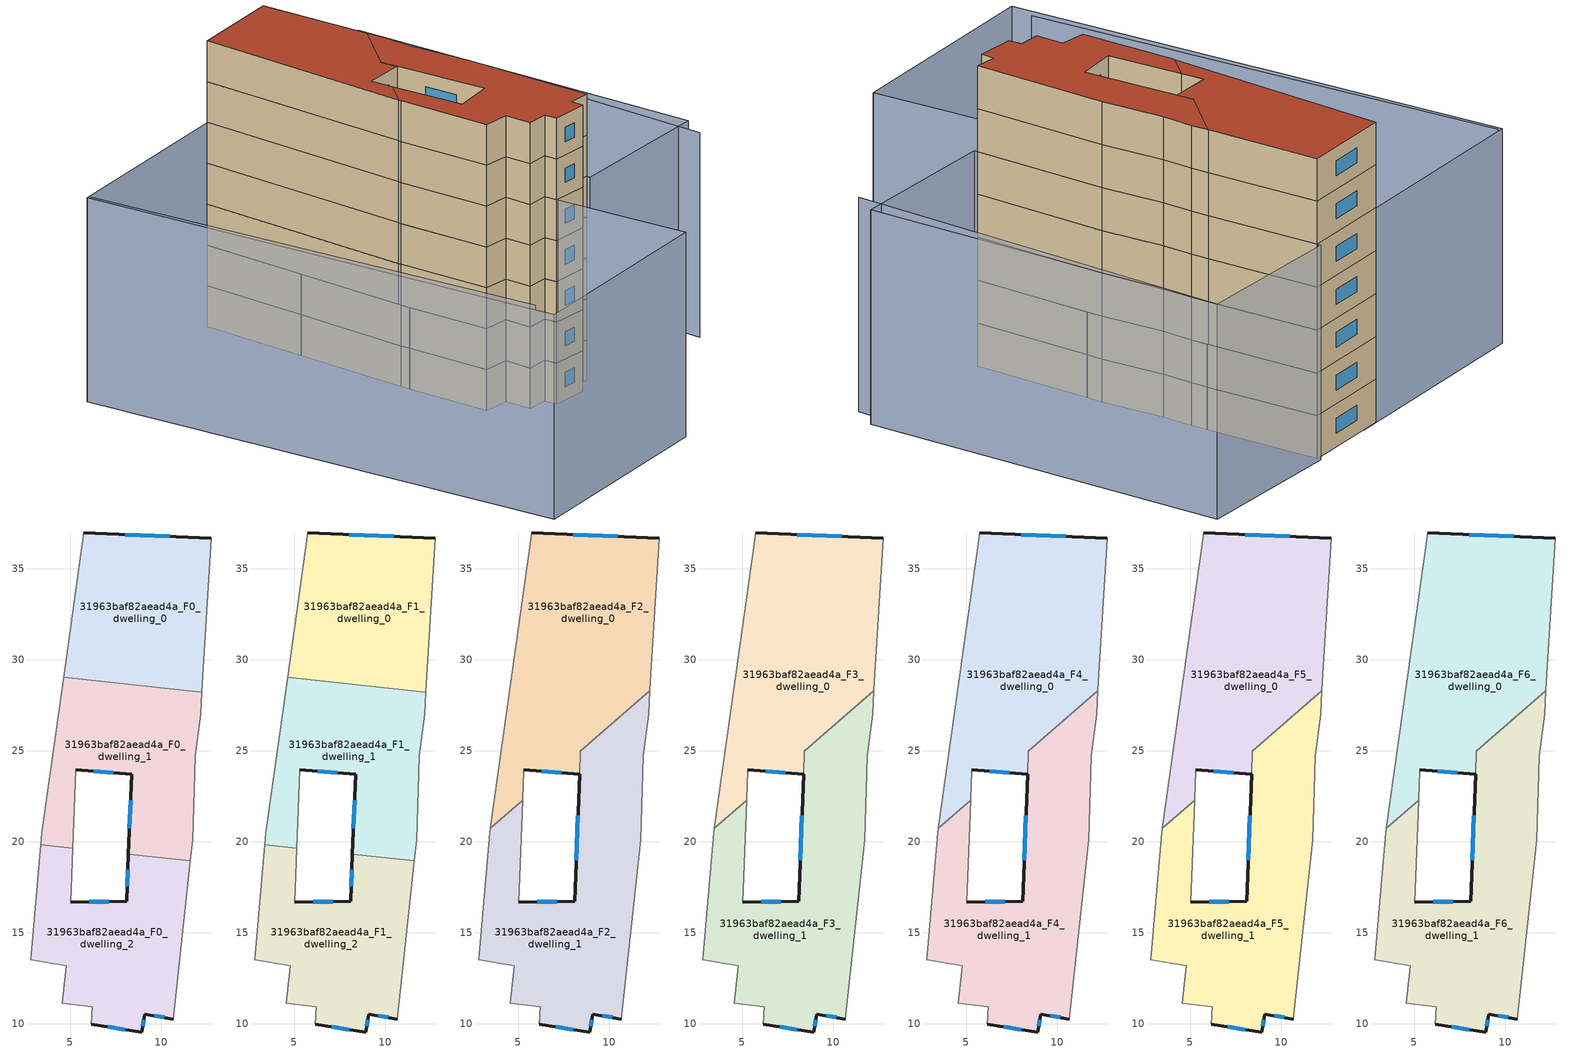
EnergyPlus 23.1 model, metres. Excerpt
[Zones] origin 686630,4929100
31963baf82aead4a_F0_dwelling_0
 floor ground (EU_floor_Construction): 12.74,36.68 12.24,28.21 4.64,29.03 5.75,36.96 z0
 wall outside (EU_wall_Construction): 12.74,36.68 5.75,36.96 z0:3
 wall to 31963baf82aead4a_F0_dwelling_1 (EU_wall_Construction): 4.64,29.03 12.24,28.21 z0:3
 wall adiabatic (EU_wall_Construction): 5.75,36.96 4.64,29.03 / 12.24,28.21 12.74,36.68 z0:3
 window (EU_Window_Construction): 10.47,36.77 8.02,36.87 z0.98:2.02
31963baf82aead4a_F0_dwelling_1
 floor ground (EU_floor_Construction): 12.24,28.21 12.17,27.01 11.86,24.73 11.72,20.1 11.6,18.95 8.2,19.31 8.38,23.7 5.31,23.94 5.16,19.63 3.39,19.82 3.44,20.5 4.64,29.03 z0
 wall outside (EU_wall_Construction): 5.31,23.94 8.38,23.7 8.2,19.31 z0:3
 wall adiabatic (EU_wall_Construction): 11.6,18.95 11.72,20.1 11.86,24.73 12.17,27.01 12.24,28.21 / 5.16,19.63 5.31,23.94 / 4.64,29.03 3.44,20.5 3.39,19.82 z0:3
 wall to 31963baf82aead4a_F0_dwelling_2 (EU_wall_Construction): 8.2,19.31 11.6,18.95 / 3.39,19.82 5.16,19.63 z0:3
 window (EU_Window_Construction): 8.32,22.28 8.26,20.74 / 6.31,23.87 7.38,23.78 z0.98:2.02
31963baf82aead4a_F0_dwelling_2
 floor ground (EU_floor_Construction): 11.6,18.95 10.68,10.25 9.09,10.52 8.93,9.54 6.17,9.96 6.2,10.94 4.57,11.11 4.8,13.17 2.84,13.52 3.39,19.82 5.16,19.63 5.05,16.68 8.1,16.72 8.2,19.31 z0
 wall outside (EU_wall_Construction): 8.2,19.31 8.1,16.72 5.05,16.68 / 6.17,9.96 8.93,9.54 9.09,10.52 10.68,10.25 z0:3
 wall adiabatic (EU_wall_Construction): 3.39,19.82 2.84,13.52 4.8,13.17 4.57,11.11 6.2,10.94 6.17,9.96 / 5.05,16.68 5.16,19.63 / 10.68,10.25 11.6,18.95 z0:3
 window (EU_Window_Construction): 7.11,16.71 6.04,16.7 / 8.17,18.47 8.14,17.56 / 9.61,10.44 10.16,10.34 / 8.98,9.86 9.04,10.21 / 7.06,9.83 8.03,9.68 z0.98:2.02
31963baf82aead4a_F1_dwelling_0
 floor to 31963baf82aead4a_F0_dwelling_0 (EU_floor_Construction): 12.74,36.68 12.24,28.21 4.64,29.03 5.75,36.96 z3
 wall outside (EU_wall_Construction): 12.74,36.68 5.75,36.96 z3:6
 wall to 31963baf82aead4a_F1_dwelling_1 (EU_wall_Construction): 4.64,29.03 12.24,28.21 z3:6
 wall adiabatic (EU_wall_Construction): 5.75,36.96 4.64,29.03 / 12.24,28.21 12.74,36.68 z3:6
 window (EU_Window_Construction): 10.47,36.77 8.02,36.87 z3.98:5.02
31963baf82aead4a_F1_dwelling_1
 floor to 31963baf82aead4a_F0_dwelling_1 (EU_floor_Construction): 12.24,28.21 12.17,27.01 11.86,24.73 11.72,20.1 11.6,18.95 8.2,19.31 8.38,23.7 5.31,23.94 5.16,19.63 3.39,19.82 3.44,20.5 4.64,29.03 z3
 wall outside (EU_wall_Construction): 5.31,23.94 8.38,23.7 8.2,19.31 z3:6
 wall adiabatic (EU_wall_Construction): 11.6,18.95 11.72,20.1 11.86,24.73 12.17,27.01 12.24,28.21 / 5.16,19.63 5.31,23.94 / 4.64,29.03 3.44,20.5 3.39,19.82 z3:6
 wall to 31963baf82aead4a_F1_dwelling_2 (EU_wall_Construction): 8.2,19.31 11.6,18.95 / 3.39,19.82 5.16,19.63 z3:6
 window (EU_Window_Construction): 8.32,22.28 8.26,20.74 / 6.31,23.87 7.38,23.78 z3.98:5.02
31963baf82aead4a_F1_dwelling_2
 floor to 31963baf82aead4a_F0_dwelling_2 (EU_floor_Construction): 11.6,18.95 10.68,10.25 9.09,10.52 8.93,9.54 6.17,9.96 6.2,10.94 4.57,11.11 4.8,13.17 2.84,13.52 3.39,19.82 5.16,19.63 5.05,16.68 8.1,16.72 8.2,19.31 z3
 wall outside (EU_wall_Construction): 8.2,19.31 8.1,16.72 5.05,16.68 / 6.17,9.96 8.93,9.54 9.09,10.52 10.68,10.25 z3:6
 wall adiabatic (EU_wall_Construction): 3.39,19.82 2.84,13.52 4.8,13.17 4.57,11.11 6.2,10.94 6.17,9.96 / 5.05,16.68 5.16,19.63 / 10.68,10.25 11.6,18.95 z3:6
 window (EU_Window_Construction): 7.11,16.71 6.04,16.7 / 8.17,18.47 8.14,17.56 / 9.61,10.44 10.16,10.34 / 8.98,9.86 9.04,10.21 / 7.06,9.83 8.03,9.68 z3.98:5.02
31963baf82aead4a_F2_dwelling_0
 floor to 31963baf82aead4a_F1_dwelling_0 (EU_floor_Construction): 12.74,36.68 12.24,28.3 12.15,28.22 4.64,29.02 5.75,36.96 z6
 floor to 31963baf82aead4a_F1_dwelling_1 (EU_floor_Construction): 12.15,28.22 8.42,25.01 8.37,23.7 5.31,23.94 5.25,22.27 3.48,20.73 4.64,29.02 z6
 wall outside (EU_wall_Construction): 12.74,36.68 5.75,36.96 / 5.31,23.94 8.37,23.7 z6:9
 wall adiabatic (EU_wall_Construction): 5.25,22.27 5.31,23.94 / 5.75,36.96 3.48,20.73 / 12.24,28.3 12.74,36.68 z6:9
 wall to 31963baf82aead4a_F2_dwelling_1 (EU_wall_Construction): 3.48,20.73 5.25,22.27 / 8.43,25.01 12.24,28.3 / 8.37,23.7 8.42,25.01 z6:9
 window (EU_Window_Construction): 10.47,36.77 8.02,36.87 / 6.31,23.87 7.38,23.78 z6.98:8.02
31963baf82aead4a_F2_dwelling_1
 floor to 31963baf82aead4a_F1_dwelling_1 (EU_floor_Construction): 12.24,28.22 12.17,27.01 11.86,24.73 11.72,20.1 11.6,18.95 8.21,19.31 8.43,25.01 12.15,28.22 z6; 5.25,22.27 5.15,19.64 3.39,19.82 3.44,20.5 3.48,20.73 z6
 floor to 31963baf82aead4a_F1_dwelling_2 (EU_floor_Construction): 11.6,18.95 10.68,10.25 9.09,10.52 8.93,9.54 6.17,9.96 6.2,10.94 4.57,11.11 4.8,13.17 2.84,13.52 3.39,19.82 5.15,19.64 5.05,16.68 8.1,16.72 8.21,19.31 z6
 wall outside (EU_wall_Construction): 6.17,9.96 8.93,9.54 9.09,10.52 10.68,10.25 / 8.38,23.7 8.1,16.72 5.05,16.68 z6:9
 wall adiabatic (EU_wall_Construction): 3.48,20.73 3.44,20.5 2.84,13.52 4.8,13.17 4.57,11.11 6.2,10.94 6.17,9.96 / 5.05,16.68 5.25,22.27 / 10.68,10.25 11.72,20.1 11.86,24.73 12.17,27.01 12.24,28.3 z6:9
 window (EU_Window_Construction): 7.11,16.71 6.04,16.7 / 9.61,10.44 10.16,10.34 / 8.98,9.86 9.04,10.21 / 7.06,9.83 8.03,9.68 / 8.29,21.43 8.19,18.99 z6.98:8.02
31963baf82aead4a_F3_dwelling_0
 floor to 31963baf82aead4a_F2_dwelling_0 (EU_floor_Construction): 12.74,36.68 12.24,28.3 8.42,25.01 8.37,23.7 5.31,23.94 5.25,22.27 3.48,20.73 5.75,36.96 z9
 wall outside (EU_wall_Construction): 12.74,36.68 5.75,36.96 / 5.31,23.94 8.37,23.7 z9:12
 wall adiabatic (EU_wall_Construction): 5.25,22.27 5.31,23.94 / 5.75,36.96 3.48,20.73 / 12.24,28.3 12.74,36.68 z9:12
 wall to 31963baf82aead4a_F3_dwelling_1 (EU_wall_Construction): 3.48,20.73 5.25,22.27 / 8.43,25.01 12.24,28.3 / 8.37,23.7 8.42,25.01 z9:12
 window (EU_Window_Construction): 10.47,36.77 8.02,36.87 / 6.31,23.87 7.38,23.78 z9.98:11.02
31963baf82aead4a_F3_dwelling_1
 floor to 31963baf82aead4a_F2_dwelling_1 (EU_floor_Construction): 12.24,28.3 12.17,27.01 11.86,24.73 11.72,20.1 10.68,10.25 9.09,10.52 8.93,9.54 6.17,9.96 6.2,10.94 4.57,11.11 4.8,13.17 2.84,13.52 3.44,20.5 3.48,20.73 5.25,22.27 5.05,16.68 8.1,16.72 8.43,25.01 z9
 wall outside (EU_wall_Construction): 6.17,9.96 8.93,9.54 9.09,10.52 10.68,10.25 / 8.38,23.7 8.1,16.72 5.05,16.68 z9:12
 wall adiabatic (EU_wall_Construction): 3.48,20.73 3.44,20.5 2.84,13.52 4.8,13.17 4.57,11.11 6.2,10.94 6.17,9.96 / 5.05,16.68 5.25,22.27 / 10.68,10.25 11.72,20.1 11.86,24.73 12.17,27.01 12.24,28.3 z9:12
 window (EU_Window_Construction): 7.11,16.71 6.04,16.7 / 9.61,10.44 10.16,10.34 / 8.98,9.86 9.04,10.21 / 7.06,9.83 8.03,9.68 / 8.29,21.43 8.19,18.99 z9.98:11.02
31963baf82aead4a_F4_dwelling_0
 floor to 31963baf82aead4a_F3_dwelling_0 (EU_floor_Construction): 12.74,36.68 12.24,28.3 8.42,25.01 8.37,23.7 5.31,23.94 5.25,22.27 3.48,20.73 5.75,36.96 z12
 wall outside (EU_wall_Construction): 12.74,36.68 5.75,36.96 / 5.31,23.94 8.37,23.7 z12:15
 wall adiabatic (EU_wall_Construction): 5.25,22.27 5.31,23.94 / 5.75,36.96 3.48,20.73 / 12.24,28.3 12.74,36.68 z12:15
 wall to 31963baf82aead4a_F4_dwelling_1 (EU_wall_Construction): 3.48,20.73 5.25,22.27 / 8.43,25.01 12.24,28.3 / 8.37,23.7 8.42,25.01 z12:15
 window (EU_Window_Construction): 10.47,36.77 8.02,36.87 / 6.31,23.87 7.38,23.78 z12.98:14.02
31963baf82aead4a_F4_dwelling_1
 floor to 31963baf82aead4a_F3_dwelling_1 (EU_floor_Construction): 12.24,28.3 12.17,27.01 11.86,24.73 11.72,20.1 10.68,10.25 9.09,10.52 8.93,9.54 6.17,9.96 6.2,10.94 4.57,11.11 4.8,13.17 2.84,13.52 3.44,20.5 3.48,20.73 5.25,22.27 5.05,16.68 8.1,16.72 8.43,25.01 z12
 wall outside (EU_wall_Construction): 6.17,9.96 8.93,9.54 9.09,10.52 10.68,10.25 / 8.38,23.7 8.1,16.72 5.05,16.68 z12:15
 wall adiabatic (EU_wall_Construction): 3.48,20.73 3.44,20.5 2.84,13.52 4.8,13.17 4.57,11.11 6.2,10.94 6.17,9.96 / 5.05,16.68 5.25,22.27 / 10.68,10.25 11.72,20.1 11.86,24.73 12.17,27.01 12.24,28.3 z12:15
 window (EU_Window_Construction): 7.11,16.71 6.04,16.7 / 9.61,10.44 10.16,10.34 / 8.98,9.86 9.04,10.21 / 7.06,9.83 8.03,9.68 / 8.29,21.43 8.19,18.99 z12.98:14.02
31963baf82aead4a_F5_dwelling_0
 floor to 31963baf82aead4a_F4_dwelling_0 (EU_floor_Construction): 12.74,36.68 12.24,28.3 8.42,25.01 8.37,23.7 5.31,23.94 5.25,22.27 3.48,20.73 5.75,36.96 z15
 wall outside (EU_wall_Construction): 12.74,36.68 5.75,36.96 / 5.31,23.94 8.37,23.7 z15:18
 wall adiabatic (EU_wall_Construction): 5.25,22.27 5.31,23.94 / 5.75,36.96 3.48,20.73 / 12.24,28.3 12.74,36.68 z15:18
 wall to 31963baf82aead4a_F5_dwelling_1 (EU_wall_Construction): 3.48,20.73 5.25,22.27 / 8.43,25.01 12.24,28.3 / 8.37,23.7 8.42,25.01 z15:18
 window (EU_Window_Construction): 10.47,36.77 8.02,36.87 / 6.31,23.87 7.38,23.78 z15.98:17.02
31963baf82aead4a_F5_dwelling_1
 floor to 31963baf82aead4a_F4_dwelling_1 (EU_floor_Construction): 12.24,28.3 12.17,27.01 11.86,24.73 11.72,20.1 10.68,10.25 9.09,10.52 8.93,9.54 6.17,9.96 6.2,10.94 4.57,11.11 4.8,13.17 2.84,13.52 3.44,20.5 3.48,20.73 5.25,22.27 5.05,16.68 8.1,16.72 8.43,25.01 z15
 wall outside (EU_wall_Construction): 6.17,9.96 8.93,9.54 9.09,10.52 10.68,10.25 / 8.38,23.7 8.1,16.72 5.05,16.68 z15:18
 wall adiabatic (EU_wall_Construction): 3.48,20.73 3.44,20.5 2.84,13.52 4.8,13.17 4.57,11.11 6.2,10.94 6.17,9.96 / 5.05,16.68 5.25,22.27 / 10.68,10.25 11.72,20.1 11.86,24.73 12.17,27.01 12.24,28.3 z15:18
 window (EU_Window_Construction): 7.11,16.71 6.04,16.7 / 9.61,10.44 10.16,10.34 / 8.98,9.86 9.04,10.21 / 7.06,9.83 8.03,9.68 / 8.29,21.43 8.19,18.99 z15.98:17.02
31963baf82aead4a_F6_dwelling_0
 floor to 31963baf82aead4a_F5_dwelling_0 (EU_floor_Construction): 12.74,36.68 12.24,28.3 8.42,25.01 8.37,23.7 5.31,23.94 5.25,22.27 3.48,20.73 5.75,36.96 z18
 wall outside (EU_wall_Construction): 12.74,36.68 5.75,36.96 / 5.31,23.94 8.37,23.7 z18:21
 wall adiabatic (EU_wall_Construction): 5.25,22.27 5.31,23.94 / 5.75,36.96 3.48,20.73 / 12.24,28.3 12.74,36.68 z18:21
 wall to 31963baf82aead4a_F6_dwelling_1 (EU_wall_Construction): 3.48,20.73 5.25,22.27 / 8.43,25.01 12.24,28.3 / 8.37,23.7 8.42,25.01 z18:21
 window (EU_Window_Construction): 10.47,36.77 8.02,36.87 / 6.31,23.87 7.38,23.78 z18.98:20.02
 roof outside (EU_roof_Construction): 8.37,23.7 8.42,25.01 12.24,28.3 12.74,36.68 5.75,36.96 3.48,20.73 5.25,22.27 5.31,23.94 z21
31963baf82aead4a_F6_dwelling_1
 floor to 31963baf82aead4a_F5_dwelling_1 (EU_floor_Construction): 12.24,28.3 12.17,27.01 11.86,24.73 11.72,20.1 10.68,10.25 9.09,10.52 8.93,9.54 6.17,9.96 6.2,10.94 4.57,11.11 4.8,13.17 2.84,13.52 3.44,20.5 3.48,20.73 5.25,22.27 5.05,16.68 8.1,16.72 8.43,25.01 z18
 wall outside (EU_wall_Construction): 6.17,9.96 8.93,9.54 9.09,10.52 10.68,10.25 / 8.38,23.7 8.1,16.72 5.05,16.68 z18:21
 wall adiabatic (EU_wall_Construction): 3.48,20.73 3.44,20.5 2.84,13.52 4.8,13.17 4.57,11.11 6.2,10.94 6.17,9.96 / 5.05,16.68 5.25,22.27 / 10.68,10.25 11.72,20.1 11.86,24.73 12.17,27.01 12.24,28.3 z18:21
 window (EU_Window_Construction): 7.11,16.71 6.04,16.7 / 9.61,10.44 10.16,10.34 / 8.98,9.86 9.04,10.21 / 7.06,9.83 8.03,9.68 / 8.29,21.43 8.19,18.99 z18.98:20.02
 roof outside (EU_roof_Construction): 10.68,10.25 11.72,20.1 11.86,24.73 12.17,27.01 12.24,28.3 8.43,25.01 8.1,16.72 5.05,16.68 5.25,22.27 3.48,20.73 3.44,20.5 2.84,13.52 4.8,13.17 4.57,11.11 6.2,10.94 6.17,9.96 8.93,9.54 9.09,10.52 z21
shading: -9.16,37.35 -10.09,2.23 / 20.88,7.37 24.4,36.01 / -10.84,0.33 -9.39,37.55 / -9.39,37.55 7.22,36.91 / 7.22,36.91 5.77,-0.32 / 5.77,-0.32 -10.84,0.33 / 10.65,9.98 12.76,36.92 / 12.76,36.92 24.4,36.01 / 24.4,36.01 22.29,9.07 / 22.29,9.07 10.65,9.98 z0:15
[Building]
EU S2 Campaign: North Axis=0; Terrain=City; Solar Distribution=FullExterior
[Site:Location]
Bologna: Latitude=44.5; Longitude=11.25; Time Zone=1; Elevation=37
[SizingPeriod:WeatherFileDays]
AnnualSizingPeriod: Begin Month=1; Begin Day of Month=1; End Month=12; End Day of Month=31; Day of Week for Start Day=Monday; Use Weather File Daylight Saving Period=No; Use Weather File Rain and Snow Indicators=No
[MATERIAL]
EU_InternalMass_Material: Roughness=MediumRough; Thickness=0.1; Conductivity=1; Density=1800; Specific Heat=900; Thermal Absorptance=0.9; Solar Absorptance=0.7; Visible Absorptance=0.7
[MATERIAL:NOMASS] Roughness=MediumRough; Thermal Absorptance=0.9; Solar Absorptance=0.7; Visible Absorptance=0.7
Name | Thermal Resistance
EU_wall_NoMass | 0.905828
EU_roof_NoMass | 0.37593
EU_floor_NoMass | 0.67114
[WINDOWMATERIAL:SIMPLEGLAZINGSYSTEM]
EU_Window_SimpleGlazing: UFactor=4.52486; Solar Heat Gain Coefficient=0.85; Visible Transmittance=0.85
[CONSTRUCTION]
EU_wall_Construction: EU_wall_NoMass
EU_roof_Construction: EU_roof_NoMass
EU_floor_Construction: EU_floor_NoMass
EU_InternalMass_Construction: EU_InternalMass_Material
EU_Window_Construction: EU_Window_SimpleGlazing
[ZONE] Type=1; Multiplier=1; Ceiling Height=autocalculate; Floor Area=autocalculate; Part of Total Floor Area=Yes
Name | Volume
31963baf82aead4a_F0_dwelling_0; 31963baf82aead4a_F1_dwelling_0 | 180.968
31963baf82aead4a_F2_dwelling_0; 31963baf82aead4a_F3_dwelling_0; 31963baf82aead4a_F4_dwelling_0; 31963baf82aead4a_F5_dwelling_0; 31963baf82aead4a_F6_dwelling_0 | 274.052
31963baf82aead4a_F0_dwelling_1; 31963baf82aead4a_F1_dwelling_1 | 180.961
31963baf82aead4a_F2_dwelling_1; 31963baf82aead4a_F3_dwelling_1; 31963baf82aead4a_F4_dwelling_1; 31963baf82aead4a_F5_dwelling_1; 31963baf82aead4a_F6_dwelling_1 | 268.804
31963baf82aead4a_F0_dwelling_2; 31963baf82aead4a_F1_dwelling_2 | 180.978
[INTERNALMASS] Construction=EU_InternalMass_Construction
Name | Zone or ZoneList | Surface Area
31963baf82aead4a_F0_dwelling_0_EU_InternalMass | 31963baf82aead4a_F0_dwelling_0 | 60.3228
31963baf82aead4a_F0_dwelling_1_EU_InternalMass | 31963baf82aead4a_F0_dwelling_1 | 60.321
31963baf82aead4a_F0_dwelling_2_EU_InternalMass | 31963baf82aead4a_F0_dwelling_2 | 60.326
31963baf82aead4a_F1_dwelling_0_EU_InternalMass | 31963baf82aead4a_F1_dwelling_0 | 60.3228
31963baf82aead4a_F1_dwelling_1_EU_InternalMass | 31963baf82aead4a_F1_dwelling_1 | 60.321
31963baf82aead4a_F1_dwelling_2_EU_InternalMass | 31963baf82aead4a_F1_dwelling_2 | 60.326
31963baf82aead4a_F2_dwelling_0_EU_InternalMass | 31963baf82aead4a_F2_dwelling_0 | 91.3504
31963baf82aead4a_F2_dwelling_1_EU_InternalMass | 31963baf82aead4a_F2_dwelling_1 | 89.6125
31963baf82aead4a_F3_dwelling_0_EU_InternalMass | 31963baf82aead4a_F3_dwelling_0 | 91.3504
31963baf82aead4a_F3_dwelling_1_EU_InternalMass | 31963baf82aead4a_F3_dwelling_1 | 89.6125
31963baf82aead4a_F4_dwelling_0_EU_InternalMass | 31963baf82aead4a_F4_dwelling_0 | 91.3504
31963baf82aead4a_F4_dwelling_1_EU_InternalMass | 31963baf82aead4a_F4_dwelling_1 | 89.6125
31963baf82aead4a_F5_dwelling_0_EU_InternalMass | 31963baf82aead4a_F5_dwelling_0 | 91.3504
31963baf82aead4a_F5_dwelling_1_EU_InternalMass | 31963baf82aead4a_F5_dwelling_1 | 89.6125
31963baf82aead4a_F6_dwelling_0_EU_InternalMass | 31963baf82aead4a_F6_dwelling_0 | 91.3504
31963baf82aead4a_F6_dwelling_1_EU_InternalMass | 31963baf82aead4a_F6_dwelling_1 | 89.6125
[OTHEREQUIPMENT] Fuel Type=Electricity; Design Level Calculation Method=Watts/Area; Power per Zone Floor Area=1; Fraction Latent=0; Fraction Radiant=0; Fraction Lost=0; Carbon Dioxide Generation Rate=0; EndUse Subcategory=EU_Step8_InternalGains
Name | Zone or ZoneList or Space or SpaceList | Schedule
EU_Step8_InternalGain_31963baf82aead4a_F0_dwelling_0_f000 | 31963baf82aead4a_F0_dwelling_0 | EU_Step8_GainSchedule_31963baf82aead4a_F0_dwelling_0_f000
EU_Step8_InternalGain_31963baf82aead4a_F0_dwelling_1_f000 | 31963baf82aead4a_F0_dwelling_1 | EU_Step8_GainSchedule_31963baf82aead4a_F0_dwelling_1_f000
EU_Step8_InternalGain_31963baf82aead4a_F0_dwelling_2_f000 | 31963baf82aead4a_F0_dwelling_2 | EU_Step8_GainSchedule_31963baf82aead4a_F0_dwelling_2_f000
EU_Step8_InternalGain_31963baf82aead4a_F1_dwelling_0_f000 | 31963baf82aead4a_F1_dwelling_0 | EU_Step8_GainSchedule_31963baf82aead4a_F1_dwelling_0_f000
EU_Step8_InternalGain_31963baf82aead4a_F1_dwelling_1_f000 | 31963baf82aead4a_F1_dwelling_1 | EU_Step8_GainSchedule_31963baf82aead4a_F1_dwelling_1_f000
EU_Step8_InternalGain_31963baf82aead4a_F1_dwelling_2_f000 | 31963baf82aead4a_F1_dwelling_2 | EU_Step8_GainSchedule_31963baf82aead4a_F1_dwelling_2_f000
EU_Step8_InternalGain_31963baf82aead4a_F2_dwelling_0_f000 | 31963baf82aead4a_F2_dwelling_0 | EU_Step8_GainSchedule_31963baf82aead4a_F2_dwelling_0_f000
EU_Step8_InternalGain_31963baf82aead4a_F2_dwelling_1_f000 | 31963baf82aead4a_F2_dwelling_1 | EU_Step8_GainSchedule_31963baf82aead4a_F2_dwelling_1_f000
EU_Step8_InternalGain_31963baf82aead4a_F3_dwelling_0_f000 | 31963baf82aead4a_F3_dwelling_0 | EU_Step8_GainSchedule_31963baf82aead4a_F3_dwelling_0_f000
EU_Step8_InternalGain_31963baf82aead4a_F3_dwelling_1_f000 | 31963baf82aead4a_F3_dwelling_1 | EU_Step8_GainSchedule_31963baf82aead4a_F3_dwelling_1_f000
EU_Step8_InternalGain_31963baf82aead4a_F4_dwelling_0_f000 | 31963baf82aead4a_F4_dwelling_0 | EU_Step8_GainSchedule_31963baf82aead4a_F4_dwelling_0_f000
EU_Step8_InternalGain_31963baf82aead4a_F4_dwelling_1_f000 | 31963baf82aead4a_F4_dwelling_1 | EU_Step8_GainSchedule_31963baf82aead4a_F4_dwelling_1_f000
EU_Step8_InternalGain_31963baf82aead4a_F5_dwelling_0_f000 | 31963baf82aead4a_F5_dwelling_0 | EU_Step8_GainSchedule_31963baf82aead4a_F5_dwelling_0_f000
EU_Step8_InternalGain_31963baf82aead4a_F5_dwelling_1_f000 | 31963baf82aead4a_F5_dwelling_1 | EU_Step8_GainSchedule_31963baf82aead4a_F5_dwelling_1_f000
EU_Step8_InternalGain_31963baf82aead4a_F6_dwelling_0_f000 | 31963baf82aead4a_F6_dwelling_0 | EU_Step8_GainSchedule_31963baf82aead4a_F6_dwelling_0_f000
EU_Step8_InternalGain_31963baf82aead4a_F6_dwelling_1_f000 | 31963baf82aead4a_F6_dwelling_1 | EU_Step8_GainSchedule_31963baf82aead4a_F6_dwelling_1_f000
[ZONEVENTILATION:DESIGNFLOWRATE] Schedule=EU_AlwaysOn; Design Flow Rate Calculation Method=AirChanges/Hour; Air Changes per Hour=0.73129; Ventilation Type=Natural; Fan Pressure Rise=0; Fan Total Efficiency=1; Constant Term Coefficient=1; Temperature Term Coefficient=0; Velocity Term Coefficient=0; Velocity Squared Term Coefficient=0; Minimum Indoor Temperature=-100; Maximum Indoor Temperature=100; Delta Temperature=-100; Minimum Outdoor Temperature=-100; Maximum Outdoor Temperature=100; Maximum Wind Speed=40
Name | Zone or ZoneList or Space or SpaceList
EU_ConstantAir_31963baf82aead4a_F0_dwelling_0 | 31963baf82aead4a_F0_dwelling_0
EU_ConstantAir_31963baf82aead4a_F0_dwelling_1 | 31963baf82aead4a_F0_dwelling_1
EU_ConstantAir_31963baf82aead4a_F0_dwelling_2 | 31963baf82aead4a_F0_dwelling_2
EU_ConstantAir_31963baf82aead4a_F1_dwelling_0 | 31963baf82aead4a_F1_dwelling_0
EU_ConstantAir_31963baf82aead4a_F1_dwelling_1 | 31963baf82aead4a_F1_dwelling_1
EU_ConstantAir_31963baf82aead4a_F1_dwelling_2 | 31963baf82aead4a_F1_dwelling_2
EU_ConstantAir_31963baf82aead4a_F2_dwelling_0 | 31963baf82aead4a_F2_dwelling_0
EU_ConstantAir_31963baf82aead4a_F2_dwelling_1 | 31963baf82aead4a_F2_dwelling_1
EU_ConstantAir_31963baf82aead4a_F3_dwelling_0 | 31963baf82aead4a_F3_dwelling_0
EU_ConstantAir_31963baf82aead4a_F3_dwelling_1 | 31963baf82aead4a_F3_dwelling_1
EU_ConstantAir_31963baf82aead4a_F4_dwelling_0 | 31963baf82aead4a_F4_dwelling_0
EU_ConstantAir_31963baf82aead4a_F4_dwelling_1 | 31963baf82aead4a_F4_dwelling_1
EU_ConstantAir_31963baf82aead4a_F5_dwelling_0 | 31963baf82aead4a_F5_dwelling_0
EU_ConstantAir_31963baf82aead4a_F5_dwelling_1 | 31963baf82aead4a_F5_dwelling_1
EU_ConstantAir_31963baf82aead4a_F6_dwelling_0 | 31963baf82aead4a_F6_dwelling_0
EU_ConstantAir_31963baf82aead4a_F6_dwelling_1 | 31963baf82aead4a_F6_dwelling_1
[HVACTEMPLATE:THERMOSTAT] Constant Heating Setpoint=20; Constant Cooling Setpoint=50
EU_HeatOnly_31963baf82aead4a_F0_dwelling_0; EU_HeatOnly_31963baf82aead4a_F0_dwelling_1; EU_HeatOnly_31963baf82aead4a_F0_dwelling_2; EU_HeatOnly_31963baf82aead4a_F1_dwelling_0; EU_HeatOnly_31963baf82aead4a_F1_dwelling_1; EU_HeatOnly_31963baf82aead4a_F1_dwelling_2; EU_HeatOnly_31963baf82aead4a_F2_dwelling_0; EU_HeatOnly_31963baf82aead4a_F2_dwelling_1; EU_HeatOnly_31963baf82aead4a_F3_dwelling_0; EU_HeatOnly_31963baf82aead4a_F3_dwelling_1; EU_HeatOnly_31963baf82aead4a_F4_dwelling_0; EU_HeatOnly_31963baf82aead4a_F4_dwelling_1; EU_HeatOnly_31963baf82aead4a_F5_dwelling_0; EU_HeatOnly_31963baf82aead4a_F5_dwelling_1; EU_HeatOnly_31963baf82aead4a_F6_dwelling_0; EU_HeatOnly_31963baf82aead4a_F6_dwelling_1
[HVACTEMPLATE:ZONE:IDEALLOADSAIRSYSTEM] System Availability Schedule=EU_AlwaysOn; Maximum Heating Supply Air Temperature=50; Minimum Cooling Supply Air Temperature=13; Maximum Heating Supply Air Humidity Ratio=0.0156; Minimum Cooling Supply Air Humidity Ratio=0.0077; Heating Limit=NoLimit; Cooling Limit=NoLimit; Heating Availability Schedule=EU_AlwaysOn; Cooling Availability Schedule=EU_CoolingOff; Dehumidification Control Type=ConstantSensibleHeatRatio; Cooling Sensible Heat Ratio=0.7; Dehumidification Setpoint=60; Humidification Control Type=None; Humidification Setpoint=30; Outdoor Air Method=None; Outdoor Air Flow Rate per Person=0.00944; Outdoor Air Flow Rate per Zone Floor Area=0; Outdoor Air Flow Rate per Zone=0; Demand Controlled Ventilation Type=None; Outdoor Air Economizer Type=NoEconomizer; Heat Recovery Type=None; Sensible Heat Recovery Effectiveness=0.7; Latent Heat Recovery Effectiveness=0.65
Name | Template Thermostat
31963baf82aead4a_F0_dwelling_0 | EU_HeatOnly_31963baf82aead4a_F0_dwelling_0
31963baf82aead4a_F0_dwelling_1 | EU_HeatOnly_31963baf82aead4a_F0_dwelling_1
31963baf82aead4a_F0_dwelling_2 | EU_HeatOnly_31963baf82aead4a_F0_dwelling_2
31963baf82aead4a_F1_dwelling_0 | EU_HeatOnly_31963baf82aead4a_F1_dwelling_0
31963baf82aead4a_F1_dwelling_1 | EU_HeatOnly_31963baf82aead4a_F1_dwelling_1
31963baf82aead4a_F1_dwelling_2 | EU_HeatOnly_31963baf82aead4a_F1_dwelling_2
31963baf82aead4a_F2_dwelling_0 | EU_HeatOnly_31963baf82aead4a_F2_dwelling_0
31963baf82aead4a_F2_dwelling_1 | EU_HeatOnly_31963baf82aead4a_F2_dwelling_1
31963baf82aead4a_F3_dwelling_0 | EU_HeatOnly_31963baf82aead4a_F3_dwelling_0
31963baf82aead4a_F3_dwelling_1 | EU_HeatOnly_31963baf82aead4a_F3_dwelling_1
31963baf82aead4a_F4_dwelling_0 | EU_HeatOnly_31963baf82aead4a_F4_dwelling_0
31963baf82aead4a_F4_dwelling_1 | EU_HeatOnly_31963baf82aead4a_F4_dwelling_1
31963baf82aead4a_F5_dwelling_0 | EU_HeatOnly_31963baf82aead4a_F5_dwelling_0
31963baf82aead4a_F5_dwelling_1 | EU_HeatOnly_31963baf82aead4a_F5_dwelling_1
31963baf82aead4a_F6_dwelling_0 | EU_HeatOnly_31963baf82aead4a_F6_dwelling_0
31963baf82aead4a_F6_dwelling_1 | EU_HeatOnly_31963baf82aead4a_F6_dwelling_1
[SIZING:ZONE] Zone Cooling Design Supply Air Temperature Input Method=SupplyAirTemperature; Zone Cooling Design Supply Air Temperature=13; Zone Heating Design Supply Air Temperature Input Method=SupplyAirTemperature; Zone Heating Design Supply Air Temperature=50; Zone Cooling Design Supply Air Humidity Ratio=0.008; Zone Heating Design Supply Air Humidity Ratio=0.008; Cooling Design Air Flow Method=DesignDay; Cooling Design Air Flow Rate=0; Cooling Minimum Air Flow per Zone Floor Area=0.000762; Cooling Minimum Air Flow=0; Cooling Minimum Air Flow Fraction=0.2; Heating Design Air Flow Method=DesignDay; Heating Design Air Flow Rate=0; Heating Maximum Air Flow per Zone Floor Area=0.002032; Heating Maximum Air Flow=0.141576; Heating Maximum Air Flow Fraction=0.3; Account for Dedicated Outdoor Air System=No; Dedicated Outdoor Air System Control Strategy=NeutralSupplyAir; Dedicated Outdoor Air Low Setpoint Temperature for Design=autosize; Dedicated Outdoor Air High Setpoint Temperature for Design=autosize; Zone Load Sizing Method=Sensible Load Only No Latent Load; Zone Latent Cooling Design Supply Air Humidity Ratio Input Method=HumidityRatioDifference; Zone Cooling Design Supply Air Humidity Ratio Difference=0.005; Zone Latent Heating Design Supply Air Humidity Ratio Input Method=HumidityRatioDifference; Zone Humidification Design Supply Air Humidity Ratio Difference=0.005
31963baf82aead4a_F0_dwelling_0; 31963baf82aead4a_F0_dwelling_1; 31963baf82aead4a_F0_dwelling_2; 31963baf82aead4a_F1_dwelling_0; 31963baf82aead4a_F1_dwelling_1; 31963baf82aead4a_F1_dwelling_2; 31963baf82aead4a_F2_dwelling_0; 31963baf82aead4a_F2_dwelling_1; 31963baf82aead4a_F3_dwelling_0; 31963baf82aead4a_F3_dwelling_1; 31963baf82aead4a_F4_dwelling_0; 31963baf82aead4a_F4_dwelling_1; 31963baf82aead4a_F5_dwelling_0; 31963baf82aead4a_F5_dwelling_1; 31963baf82aead4a_F6_dwelling_0; 31963baf82aead4a_F6_dwelling_1
[SCHEDULE:CONSTANT]
Name | Hourly Value
EU_AlwaysOn | 1
EU_CoolingOff | 0
[SCHEDULE:FILE] Column Number=1; Rows to Skip at Top=0; Number of Hours of Data=8760; Column Separator=Comma; Interpolate to Timestep=No; Minutes per Item=60; Adjust Schedule for Daylight Savings=Yes
Name | File
EU_Step8_GainSchedule_31963baf82aead4a_F0_dwelling_0_f000 | ../../schedules/31963baf82aead4a/31963baf82aead4a_F0_dwelling_0_f000_gain.csv
EU_Step8_GainSchedule_31963baf82aead4a_F0_dwelling_1_f000 | ../../schedules/31963baf82aead4a/31963baf82aead4a_F0_dwelling_1_f000_gain.csv
EU_Step8_GainSchedule_31963baf82aead4a_F0_dwelling_2_f000 | ../../schedules/31963baf82aead4a/31963baf82aead4a_F0_dwelling_2_f000_gain.csv
EU_Step8_GainSchedule_31963baf82aead4a_F1_dwelling_0_f000 | ../../schedules/31963baf82aead4a/31963baf82aead4a_F1_dwelling_0_f000_gain.csv
EU_Step8_GainSchedule_31963baf82aead4a_F1_dwelling_1_f000 | ../../schedules/31963baf82aead4a/31963baf82aead4a_F1_dwelling_1_f000_gain.csv
EU_Step8_GainSchedule_31963baf82aead4a_F1_dwelling_2_f000 | ../../schedules/31963baf82aead4a/31963baf82aead4a_F1_dwelling_2_f000_gain.csv
EU_Step8_GainSchedule_31963baf82aead4a_F2_dwelling_0_f000 | ../../schedules/31963baf82aead4a/31963baf82aead4a_F2_dwelling_0_f000_gain.csv
EU_Step8_GainSchedule_31963baf82aead4a_F2_dwelling_1_f000 | ../../schedules/31963baf82aead4a/31963baf82aead4a_F2_dwelling_1_f000_gain.csv
EU_Step8_GainSchedule_31963baf82aead4a_F3_dwelling_0_f000 | ../../schedules/31963baf82aead4a/31963baf82aead4a_F3_dwelling_0_f000_gain.csv
EU_Step8_GainSchedule_31963baf82aead4a_F3_dwelling_1_f000 | ../../schedules/31963baf82aead4a/31963baf82aead4a_F3_dwelling_1_f000_gain.csv
EU_Step8_GainSchedule_31963baf82aead4a_F4_dwelling_0_f000 | ../../schedules/31963baf82aead4a/31963baf82aead4a_F4_dwelling_0_f000_gain.csv
EU_Step8_GainSchedule_31963baf82aead4a_F4_dwelling_1_f000 | ../../schedules/31963baf82aead4a/31963baf82aead4a_F4_dwelling_1_f000_gain.csv
EU_Step8_GainSchedule_31963baf82aead4a_F5_dwelling_0_f000 | ../../schedules/31963baf82aead4a/31963baf82aead4a_F5_dwelling_0_f000_gain.csv
EU_Step8_GainSchedule_31963baf82aead4a_F5_dwelling_1_f000 | ../../schedules/31963baf82aead4a/31963baf82aead4a_F5_dwelling_1_f000_gain.csv
EU_Step8_GainSchedule_31963baf82aead4a_F6_dwelling_0_f000 | ../../schedules/31963baf82aead4a/31963baf82aead4a_F6_dwelling_0_f000_gain.csv
EU_Step8_GainSchedule_31963baf82aead4a_F6_dwelling_1_f000 | ../../schedules/31963baf82aead4a/31963baf82aead4a_F6_dwelling_1_f000_gain.csv
